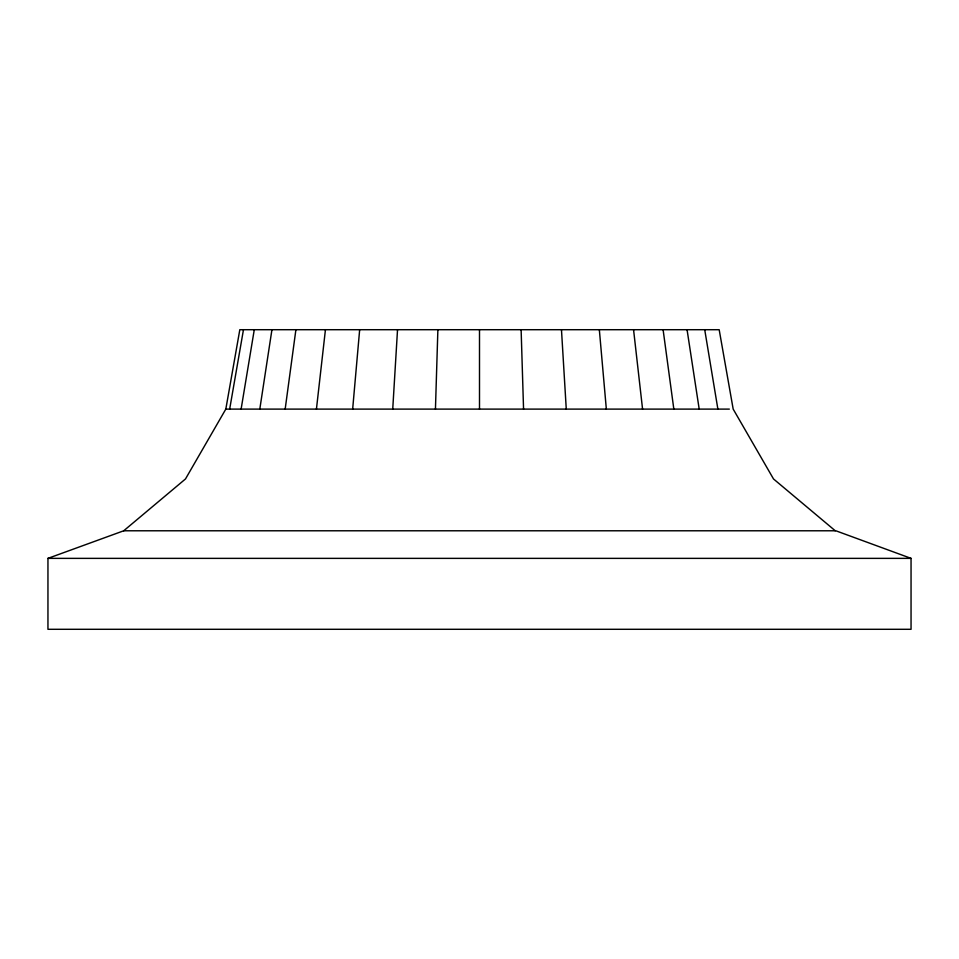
<?xml version="1.0" encoding="UTF-8"?>
<svg xmlns="http://www.w3.org/2000/svg" width="959" height="959" viewBox="0 0 959 959"><rect width="100%" height="100%" fill="white"/><g stroke="black" fill="none" stroke-linecap="round" stroke-linejoin="round"><path stroke-width="1.44" d="M435.446 409.109L437.879 329.704M392.734 409.109L397.529 329.704M352.66 409.109L359.661 329.704M316.434 409.109L325.437 329.704M285.171 409.109L295.899 329.704M259.805 409.109L271.936 329.704M241.117 409.109L254.279 329.704M229.669 409.109L243.466 329.704M123.723 530.783L835.852 530.783L911.05 558.366L911.05 629.296L47.95 629.296L47.95 558.366L123.723 530.783L185.495 478.949L225.821 409.109L239.822 329.704L719.178 329.704L733.179 409.109L773.505 478.949L835.277 530.783M225.821 409.109L729.331 409.109M47.95 558.366L911.05 558.366M704.721 329.704L717.883 409.109M687.064 329.704L699.195 409.109M663.101 329.704L673.829 409.109M633.563 329.704L642.566 409.109M599.339 329.704L606.34 409.109M561.471 329.704L566.266 409.109M521.121 329.704L523.554 409.109M479.5 329.704L479.5 409.109"/></g></svg>
